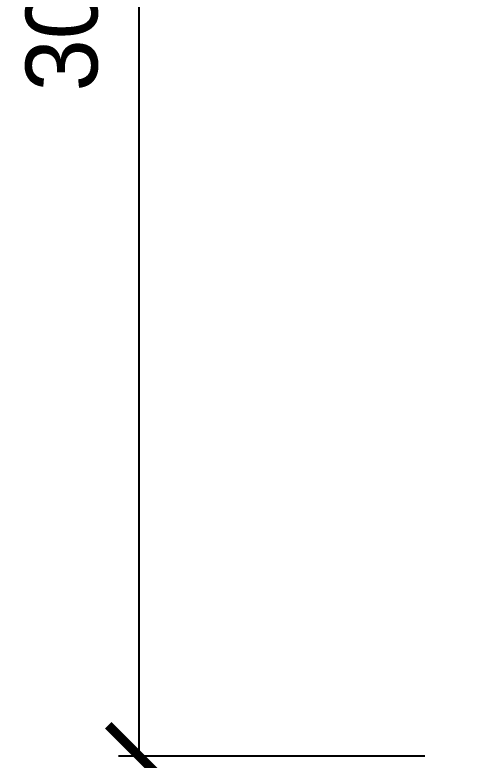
# Model space of a CAD drawing. Header units: millimetres. Extents: x 3692 to 33099, y 2878 to 23673.
# Drawn here: x 6382 to 7260, y 9595 to 11048 of the extents above; entities that cross this region are included whole.
import ezdxf

# ---------------------------------------------------------------- set-up
doc = ezdxf.new("R2010")
doc.units = ezdxf.units.MM
doc.layers.add('냉각탑_dim', color=1, linetype='Continuous')
doc.styles.add('HY울릉도L', font='')
doc.styles.get('HY울릉도L').set_extended_font_data('HY울릉도L')
doc.dimstyles.new('성지DIM', dxfattribs={"dimtxt": 3.5, "dimasz": 3, "dimexe": 1, "dimexo": 2.5, "dimgap": 2, "dimtad": 1, "dimdec": 0, "dimzin": 3, "dimdsep": 46, "dimtxsty": 'HY울릉도L', "dimblk": 'ARCHTICK', "dimcen": -2, "dimclrd": 256, "dimclre": 256, "dimclrt": 7, "dimadec": 0, "dimazin": 0, "dimtfac": 1, "dimtdec": 0, "dimtofl": 0, "dimtmove": 0, "dimatfit": 3, "dimfxl": 1, "dimtolj": 1, "dimtzin": 0, "dimlwe": -1, "dimarcsym": 0})

# ---------------------------------------------------------------- blocks, each defined once
blk = doc.blocks.new('_ArchTick')
at = {"color": 0, "linetype": 'ByBlock', "const_width": 0.15}
blk.add_lwpolyline([(-0.5, -0.5), (0.5, 0.5)], dxfattribs=at)
blk = doc.blocks.new('*D328')
at = {"layer": 'Defpoints', "color": 0, "transparency": 16777216}
for p in [(6624.3, 12602.7), (7281.5, 12602.7), (7281.5, 9602.7)]:
    blk.add_point(p, dxfattribs=at)
at = {"layer": '냉각탑_dim', "transparency": 16777216}
for p, q in [((7181.5, 12602.7), (6584.3, 12602.7)), ((7181.5, 9602.7), (6584.3, 9602.7))]:
    blk.add_line(p, q, dxfattribs=at)
at = {"layer": '냉각탑_dim', "lineweight": -2, "transparency": 16777216}
blk.add_line((6624.3, 9602.7), (6624.3, 12602.7), dxfattribs=at)
at = {"layer": '냉각탑_dim', "lineweight": -2, "transparency": 16777216, "xscale": 120, "yscale": 120, "zscale": 120}
for p, rotation in [((6624.3, 12602.7), 90), ((6624.3, 9602.7), 270)]:
    blk.add_blockref('_ArchTick', p, dxfattribs=dict(at, rotation=rotation))
at = {"layer": '냉각탑_dim', "color": 7, "transparency": 16777216, "insert": (6474.3, 11102.7), "char_height": 140, "attachment_point": 5, "rotation": 90, "style": 'HY울릉도L'}
blk.add_mtext('\\A1;3000', dxfattribs=at)

msp = doc.modelspace()

# ---------------------------------------------------------------- dimensions: what is measured, and where the dimension line sits
at = {"layer": '냉각탑_dim'}
dim = msp.add_linear_dim(base=(6624.3, 12602.7), p1=(7281.5, 9602.7), p2=(7281.5, 12602.7), angle=90, dimstyle='성지DIM', override={"dimscale": 40}, dxfattribs=at)
dim.commit()
dim.dimension.update_dxf_attribs({"geometry": '*D328', "text_midpoint": (6474.3, 11102.7)})

doc.saveas('drawing.dxf')
